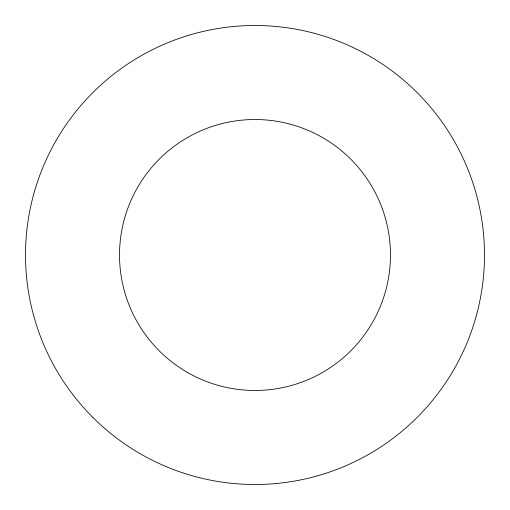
<?xml version="1.0" encoding="UTF-8"?>
<svg xmlns="http://www.w3.org/2000/svg" width="510" height="510" viewBox="0 0 510 510"><rect width="100%" height="100%" fill="white"/><g stroke="black" fill="none" stroke-linecap="round" stroke-linejoin="round"><path stroke-width="0.76" d="M92.718 417.282A229.5 229.5 0 0 0 476.678 314.396A229.5 229.5 0 0 0 195.604 33.322A229.5 229.5 0 0 0 92.718 417.282M187.259 372.325A135.475 135.475 0 0 0 390.475 255A135.475 135.475 0 0 0 187.259 137.674A135.475 135.475 0 0 0 187.259 372.325"/></g></svg>
